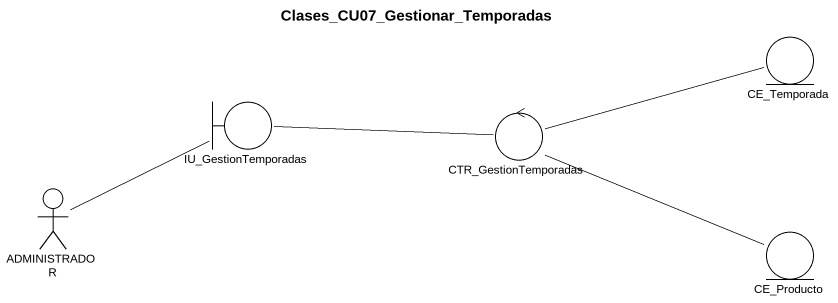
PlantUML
@startuml
title Clases_CU07_Gestionar_Temporadas
entity CE_Temporada
boundary IU_GestionTemporadas
control CTR_GestionTemporadas
actor ADMINISTRADOR
entity CE_Producto
IU_GestionTemporadas -right- CTR_GestionTemporadas
CTR_GestionTemporadas -right- CE_Temporada
CTR_GestionTemporadas -right- CE_Producto
ADMINISTRADOR -right- IU_GestionTemporadas
@enduml
